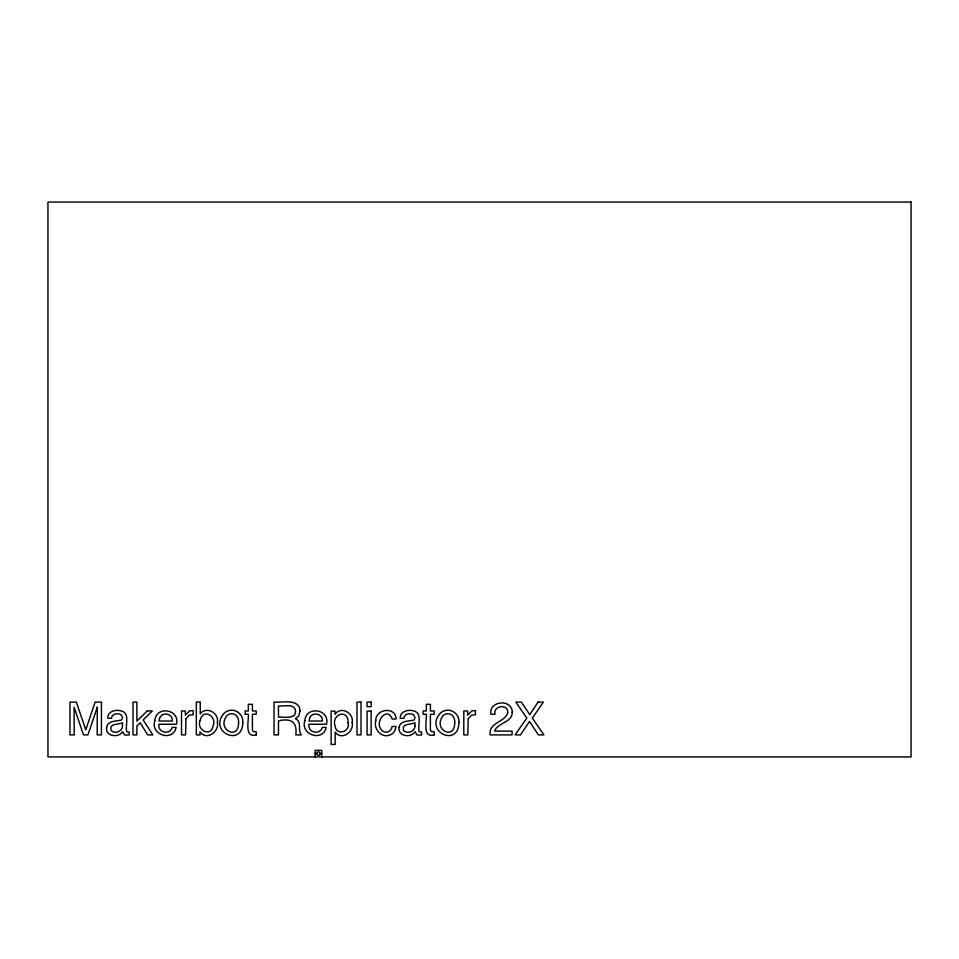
<?xml version="1.0" encoding="UTF-8"?>
<svg xmlns="http://www.w3.org/2000/svg" width="959" height="959" viewBox="0 0 959 959"><rect width="100%" height="100%" fill="white"/><g stroke="black" fill="none" stroke-linecap="round" stroke-linejoin="round"><path stroke-width="1.44" d="M315.151 753.63L316.71 753.63M320.186 753.63A1.738 1.738 0 0 0 317.585 752.132A1.738 1.738 0 0 0 317.585 755.129A1.738 1.738 0 0 0 320.186 753.63L321.744 753.63M321.744 756.927L321.744 750.334L315.151 750.334L315.151 756.927M97.291 707.227L97.195 734.906L101.426 734.906L101.426 702.096L95.121 702.096L85.759 729.835L76.336 702.096L69.971 702.096L69.971 734.906L74.215 734.906L74.095 707.227L83.529 734.906L87.928 734.906L97.291 707.227M348.093 722.798C350.503 731.669 336.393 736.368 335.206 726.347C330.687 713.987 348.704 708.269 348.093 722.798M200.155 720.521C195.996 729.799 210.704 737.447 212.886 726.514C217.717 715.846 202.517 707.838 200.155 720.521M217.405 722.487C219.287 731.993 206.305 740.971 200.047 731.849L200.047 734.906L196.343 734.906L196.343 701.976L200.251 701.976L200.251 713.892C206.353 705.764 219.299 712.993 217.405 722.487M242.759 722.439C242.591 747.469 208.678 732.292 223.531 713.868A9.878 9.878 0 0 1 229.297 710.511C236.501 708.713 243.562 715.114 242.759 722.439M375.784 720.629C373.183 729.607 382.473 739.401 391.284 734.366A8.211 8.211 0 0 0 394.904 730.554L396.067 726.442L392.159 726.442C391.692 730.039 388.347 732.964 384.655 732.005A4.927 4.927 0 0 1 381.394 729.703C373.974 721.576 387.7 705.908 392.159 719.022L396.067 719.022C395.911 706.22 375.389 708.605 375.784 720.629M458.917 722.439C458.738 747.469 424.825 732.292 439.678 713.868A9.878 9.878 0 0 1 445.456 710.511C452.648 708.713 459.721 715.114 458.917 722.439M154.831 720.653C150 734.774 173.016 742.338 176.144 727.401L172.188 727.401C170.246 735.361 157.312 732.712 158.942 724.225L176.48 724.225C180.316 709.025 155.778 705.392 154.831 720.653M304.854 720.653C300.023 734.774 323.051 742.338 326.168 727.401L322.224 727.401C320.27 735.361 307.336 732.712 308.978 724.225L326.504 724.225C330.352 709.025 305.801 705.392 304.854 720.653M352.193 722.415C354.303 731.849 341.788 740.923 335.159 732.22L335.159 744.448L331.131 744.448L331.131 711.099L335.039 711.099L335.039 714.263C340.865 705.704 353.967 712.945 352.193 722.415M295.528 711.362C295.612 719.861 283.432 716.529 278.482 717.128L278.482 705.908C283.42 706.675 295.312 702.887 295.528 711.362M106.665 727.054C104.795 736.272 118.317 738.49 122.692 731.741L124.598 735.05L129.165 735.014L129.165 732.053L126.768 731.801C124.862 725.4 130.688 712.777 120.858 710.799C115.512 709.336 107.312 711.47 107.768 718.291L111.52 718.291C111.616 713.46 117.789 712.945 121.134 714.719L122.596 717.704L121.637 720.029C116.65 721.36 108.007 720.365 106.665 727.054M399.112 727.054C397.242 736.272 410.752 738.49 415.127 731.741L417.045 735.05L421.6 735.014L421.6 732.053L419.203 731.801C417.297 725.4 423.123 712.777 413.305 710.799C407.947 709.336 399.759 711.47 400.203 718.291L403.955 718.291C404.063 713.46 410.224 712.945 413.581 714.719L415.043 717.704L414.072 720.029C409.085 721.36 400.454 720.365 399.112 727.054M512.238 712.393C512.19 722.834 497.553 722.415 494.604 731.106L512.082 731.106L512.082 734.906L490.121 734.906C488.431 722.163 505.273 722.415 507.791 712.573C507.946 703.486 493.13 705.476 494.988 714.263L490.9 714.263C488.658 700.334 512.478 698.691 512.238 712.393M238.563 722.559C238.935 740.672 216.986 730.051 226.276 716.613A5.466 5.466 0 0 1 229.92 713.976C235.147 712.477 239.235 717.596 238.563 722.559M454.71 722.559C455.081 740.672 433.144 730.051 442.423 716.613A5.466 5.466 0 0 1 446.067 713.976C451.305 712.477 455.381 717.596 454.71 722.559M300.035 710.943L298.824 715.762L295.408 718.782C301.641 721.048 298.165 728.804 300.419 733.443L301.294 734.906L295.84 734.906C297.29 722.079 291.428 717.943 278.482 720.832L278.482 734.906L274.034 734.906L274.034 702.096C281.79 702.839 299.568 698.116 300.035 710.943M122.488 725.975C122.812 731.441 114.133 734.69 111.052 730.099C109.218 722.99 118.628 724.86 122.488 722.738L122.488 725.975M414.923 725.975C415.247 731.441 406.568 734.69 403.499 730.099C401.653 722.99 411.063 724.86 414.923 722.738L414.923 725.975M185.962 718.747L185.555 734.906L181.527 734.906L181.527 710.979L185.351 710.979L185.351 715.114L189.618 710.883L193.167 710.559L193.167 714.803L189.163 715.174L185.962 718.747M468.232 718.747L467.824 734.906L463.808 734.906L463.808 710.979L467.62 710.979L467.62 715.114L471.9 710.883L475.448 710.559L475.448 714.803L471.432 715.174L468.232 718.747M159.614 718.219L159.05 721.036L172.344 721.036C173.135 713.604 161.915 711.23 159.614 718.219M309.637 718.219L309.086 721.036L322.38 721.036C323.159 713.604 311.951 711.23 309.637 718.219M538.059 702.096L529.752 714.647L521.372 702.096L515.81 702.096L526.827 718.087L515.067 734.906L520.437 734.906L529.524 721.42L538.371 734.906L543.885 734.906L532.341 718.087L543.357 702.096L538.059 702.096M147.195 710.979L136.873 721.144L136.873 702.096L133.013 702.096L133.013 734.906L136.873 734.906L136.873 725.927L140.242 722.846L147.71 734.906L152.841 734.906L143.167 719.945L152.337 710.979L147.195 710.979M256.233 734.906C244.03 738.442 248.956 720.353 248.345 714.263L245.108 714.263L245.108 710.979L248.345 710.979L248.345 704.302L252.409 704.302L252.409 710.979L256.233 710.979L256.233 714.263L252.409 714.263L252.409 729.883L253.26 731.561L256.233 731.741L256.233 734.906M434.223 734.906C422.02 738.442 426.947 720.353 426.347 714.263L423.099 714.263L423.099 710.979L426.347 710.979L426.347 704.302L430.411 704.302L430.411 710.979L434.223 710.979L434.223 714.263L430.411 714.263L430.411 729.883L431.25 731.561L434.223 731.741L434.223 734.906M911.05 202.073L47.95 202.073L47.95 756.927L911.05 756.927L911.05 202.073M361.028 702.096L357 702.096L357 734.906L361.028 734.906L361.028 702.096M371.145 702.096L367.057 702.096L367.057 706.651L371.145 706.651L371.145 702.096M371.145 711.099L367.057 711.099L367.057 734.906L371.145 734.906L371.145 711.099"/></g></svg>
